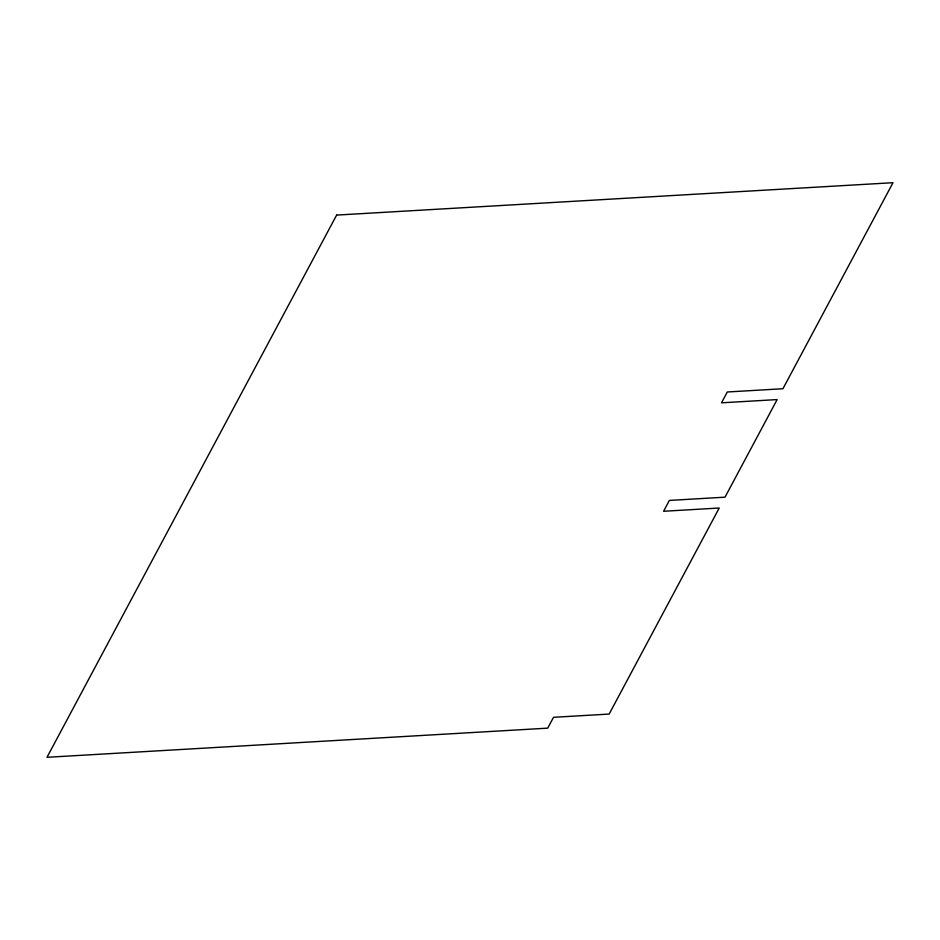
<?xml version="1.0" encoding="UTF-8"?>
<svg xmlns="http://www.w3.org/2000/svg" width="940" height="940" viewBox="0 0 940 940"><rect width="100%" height="100%" fill="white"/><g stroke="black" fill="none" stroke-linecap="round" stroke-linejoin="round"><path stroke-width="1.41" d="M336.637 215.084L47 757.299L547.726 728.148L553.519 717.302L609.155 714.071L719.218 508.023L663.581 511.266L669.374 500.421L725.01 497.178L777.145 399.582L721.509 402.825L727.302 391.98L782.938 388.737L893 182.701L336.637 215.084"/></g></svg>
